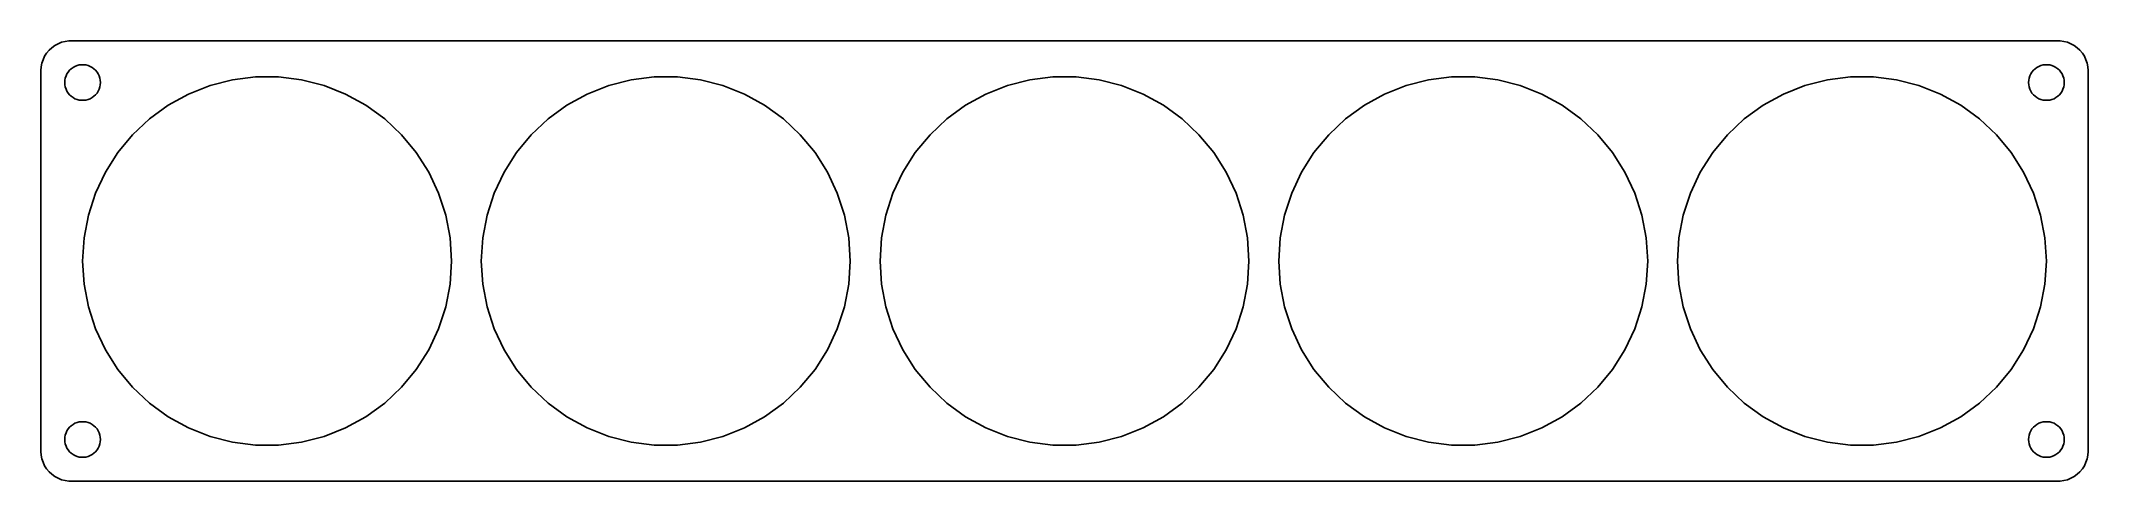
# Model space of a CAD drawing. Header units: metres. Extents: x -172 to 172, y -37 to 37.
import ezdxf

# ---------------------------------------------------------------- set-up
doc = ezdxf.new("R2010")
doc.units = ezdxf.units.M

msp = doc.modelspace()

# ---------------------------------------------------------------- linework, layer by layer
for p, q in [((-171.382, 34.4088), (-171.649, 33.8406)), ((-171.045, 34.9389), (-171.382, 34.4088)), ((-170.645, 35.4227), (-171.045, 34.9389)), ((-170.187, 35.8526), (-170.645, 35.4227)), ((-169.679, 36.2216), (-170.187, 35.8526)), ((-169.129, 36.5241), (-169.679, 36.2216)), ((-168.545, 36.7553), (-169.129, 36.5241)), ((-167.937, 36.9114), (-168.545, 36.7553)), ((-167.314, 36.9901), (-167.937, 36.9114)), ((167.314, 36.9901), (-167.314, 36.9901)), ((167.937, 36.9114), (167.314, 36.9901)), ((168.545, 36.7553), (167.937, 36.9114)), ((169.129, 36.5241), (168.545, 36.7553)), ((169.679, 36.2216), (169.129, 36.5241)), ((170.187, 35.8526), (169.679, 36.2216)), ((170.645, 35.4227), (170.187, 35.8526)), ((171.045, 34.9389), (170.645, 35.4227)), ((171.382, 34.4088), (171.045, 34.9389)), ((171.649, 33.8406), (171.382, 34.4088)), ((-171.961, 32.6267), (-172, 32)), ((-172, 32), (-172, -32)), ((-171.843, 33.2434), (-171.961, 32.6267)), ((-171.649, 33.8406), (-171.843, 33.2434)), ((-167.906, 30.7461), (-167.789, 31.1044)), ((-167.789, 31.1044), (-167.629, 31.4453)), ((-167.629, 31.4453), (-167.427, 31.7634)), ((-167.427, 31.7634), (-167.187, 32.0536)), ((-167.187, 32.0536), (-166.912, 32.3115)), ((-166.912, 32.3115), (-166.607, 32.533)), ((-166.607, 32.533), (-166.277, 32.7145)), ((-166.277, 32.7145), (-165.927, 32.8532)), ((-165.927, 32.8532), (-165.562, 32.9469)), ((-165.562, 32.9469), (-165.188, 32.9941)), ((-165.188, 32.9941), (-164.812, 32.9941)), ((-164.812, 32.9941), (-164.438, 32.9469)), ((-164.438, 32.9469), (-164.073, 32.8532)), ((-164.073, 32.8532), (-163.723, 32.7145)), ((-163.723, 32.7145), (-163.393, 32.533)), ((-163.393, 32.533), (-163.088, 32.3115)), ((-163.088, 32.3115), (-162.813, 32.0536)), ((-162.813, 32.0536), (-162.573, 31.7634)), ((-162.573, 31.7634), (-162.371, 31.4453)), ((-162.371, 31.4453), (-162.211, 31.1044)), ((-162.211, 31.1044), (-162.094, 30.7461)), ((162.094, 30.7461), (162.211, 31.1044)), ((162.211, 31.1044), (162.371, 31.4453)), ((162.371, 31.4453), (162.573, 31.7634)), ((162.573, 31.7634), (162.813, 32.0536)), ((162.813, 32.0536), (163.088, 32.3115)), ((163.088, 32.3115), (163.393, 32.533)), ((163.393, 32.533), (163.723, 32.7145)), ((163.723, 32.7145), (164.073, 32.8532)), ((164.073, 32.8532), (164.438, 32.9469)), ((164.438, 32.9469), (164.812, 32.9941)), ((164.812, 32.9941), (165.188, 32.9941)), ((165.188, 32.9941), (165.562, 32.9469)), ((165.562, 32.9469), (165.927, 32.8532)), ((165.927, 32.8532), (166.277, 32.7145)), ((166.277, 32.7145), (166.607, 32.533)), ((166.607, 32.533), (166.912, 32.3115)), ((166.912, 32.3115), (167.187, 32.0536)), ((167.187, 32.0536), (167.427, 31.7634)), ((167.427, 31.7634), (167.629, 31.4453)), ((167.629, 31.4453), (167.789, 31.1044)), ((167.789, 31.1044), (167.906, 30.7461)), ((171.843, 33.2434), (171.649, 33.8406)), ((171.961, 32.6267), (171.843, 33.2434)), ((172, 32), (171.961, 32.6267)), ((172, -32), (172, 32)), ((-168, 30), (-167.976, 30.376)), ((-167.976, 29.624), (-168, 30)), ((-167.976, 30.376), (-167.906, 30.7461)), ((-167.906, 29.2539), (-167.976, 29.624)), ((-167.789, 28.8956), (-167.906, 29.2539)), ((-167.629, 28.5547), (-167.789, 28.8956)), ((-167.427, 28.2366), (-167.629, 28.5547)), ((-167.187, 27.9464), (-167.427, 28.2366)), ((-166.912, 27.6884), (-167.187, 27.9464)), ((-166.607, 27.467), (-166.912, 27.6884)), ((-163.088, 27.6884), (-163.393, 27.467)), ((-162.813, 27.9464), (-163.088, 27.6884)), ((-162.573, 28.2366), (-162.813, 27.9464)), ((-162.371, 28.5547), (-162.573, 28.2366)), ((-162.211, 28.8956), (-162.371, 28.5547)), ((-162.094, 29.2539), (-162.211, 28.8956)), ((-162.094, 30.7461), (-162.024, 30.376)), ((-162.024, 29.624), (-162.094, 29.2539)), ((-162.024, 30.376), (-162, 30)), ((-162, 30), (-162.024, 29.624)), ((-150.611, 26.1742), (-147.199, 28.0496)), ((-147.199, 28.0496), (-143.58, 29.4827)), ((-143.58, 29.4827), (-139.809, 30.4509)), ((-139.809, 30.4509), (-135.947, 30.9388)), ((-135.947, 30.9388), (-132.053, 30.9388)), ((-132.053, 30.9388), (-128.191, 30.4509)), ((-128.191, 30.4509), (-124.42, 29.4827)), ((-124.42, 29.4827), (-120.801, 28.0496)), ((-120.801, 28.0496), (-117.389, 26.1742)), ((-83.6106, 26.1742), (-80.1992, 28.0496)), ((-80.1992, 28.0496), (-76.5795, 29.4827)), ((-76.5795, 29.4827), (-72.8088, 30.4509)), ((-72.8088, 30.4509), (-68.9465, 30.9388)), ((-68.9465, 30.9388), (-65.0535, 30.9388)), ((-65.0535, 30.9388), (-61.1912, 30.4509)), ((-61.1912, 30.4509), (-57.4205, 29.4827)), ((-57.4205, 29.4827), (-53.8008, 28.0496)), ((-53.8008, 28.0496), (-50.3894, 26.1742)), ((-16.6106, 26.1742), (-13.1992, 28.0496)), ((-13.1992, 28.0496), (-9.57951, 29.4827)), ((-9.57951, 29.4827), (-5.80881, 30.4509)), ((-5.80881, 30.4509), (-1.9465, 30.9388)), ((-1.9465, 30.9388), (1.9465, 30.9388)), ((1.9465, 30.9388), (5.80881, 30.4509)), ((5.80881, 30.4509), (9.57951, 29.4827)), ((9.57951, 29.4827), (13.1992, 28.0496)), ((13.1992, 28.0496), (16.6106, 26.1742)), ((50.3894, 26.1742), (53.8008, 28.0496)), ((53.8008, 28.0496), (57.4205, 29.4827)), ((57.4205, 29.4827), (61.1912, 30.4509)), ((61.1912, 30.4509), (65.0535, 30.9388)), ((65.0535, 30.9388), (68.9465, 30.9388)), ((68.9465, 30.9388), (72.8088, 30.4509)), ((72.8088, 30.4509), (76.5795, 29.4827)), ((76.5795, 29.4827), (80.1992, 28.0496)), ((80.1992, 28.0496), (83.6106, 26.1742)), ((117.389, 26.1742), (120.801, 28.0496)), ((120.801, 28.0496), (124.42, 29.4827)), ((124.42, 29.4827), (128.191, 30.4509)), ((128.191, 30.4509), (132.053, 30.9388)), ((132.053, 30.9388), (135.947, 30.9388)), ((135.947, 30.9388), (139.809, 30.4509)), ((139.809, 30.4509), (143.58, 29.4827)), ((143.58, 29.4827), (147.199, 28.0496)), ((147.199, 28.0496), (150.611, 26.1742)), ((162, 30), (162.024, 30.376)), ((162.024, 29.624), (162, 30)), ((162.024, 30.376), (162.094, 30.7461)), ((162.094, 29.2539), (162.024, 29.624)), ((162.211, 28.8956), (162.094, 29.2539)), ((162.371, 28.5547), (162.211, 28.8956)), ((162.573, 28.2366), (162.371, 28.5547)), ((162.813, 27.9464), (162.573, 28.2366)), ((163.088, 27.6884), (162.813, 27.9464)), ((163.393, 27.467), (163.088, 27.6884)), ((166.912, 27.6884), (166.607, 27.467)), ((167.187, 27.9464), (166.912, 27.6884)), ((167.427, 28.2366), (167.187, 27.9464)), ((167.629, 28.5547), (167.427, 28.2366)), ((167.789, 28.8956), (167.629, 28.5547)), ((167.906, 29.2539), (167.789, 28.8956)), ((167.906, 30.7461), (167.976, 30.376)), ((167.976, 29.624), (167.906, 29.2539)), ((167.976, 30.376), (168, 30)), ((168, 30), (167.976, 29.624)), ((-166.277, 27.2855), (-166.607, 27.467)), ((-165.927, 27.1468), (-166.277, 27.2855)), ((-165.562, 27.0531), (-165.927, 27.1468)), ((-165.188, 27.0059), (-165.562, 27.0531)), ((-164.812, 27.0059), (-165.188, 27.0059)), ((-164.438, 27.0531), (-164.812, 27.0059)), ((-164.073, 27.1468), (-164.438, 27.0531)), ((-163.723, 27.2855), (-164.073, 27.1468)), ((-163.393, 27.467), (-163.723, 27.2855)), ((-153.76, 23.8859), (-150.611, 26.1742)), ((-117.389, 26.1742), (-114.24, 23.8859)), ((-86.7601, 23.8859), (-83.6106, 26.1742)), ((-50.3894, 26.1742), (-47.2399, 23.8859)), ((-19.7601, 23.8859), (-16.6106, 26.1742)), ((16.6106, 26.1742), (19.7601, 23.8859)), ((47.2399, 23.8859), (50.3894, 26.1742)), ((83.6106, 26.1742), (86.7601, 23.8859)), ((114.24, 23.8859), (117.389, 26.1742)), ((150.611, 26.1742), (153.76, 23.8859)), ((163.723, 27.2855), (163.393, 27.467)), ((164.073, 27.1468), (163.723, 27.2855)), ((164.438, 27.0531), (164.073, 27.1468)), ((164.812, 27.0059), (164.438, 27.0531)), ((165.188, 27.0059), (164.812, 27.0059)), ((165.562, 27.0531), (165.188, 27.0059)), ((165.927, 27.1468), (165.562, 27.0531)), ((166.277, 27.2855), (165.927, 27.1468)), ((166.607, 27.467), (166.277, 27.2855)), ((-159.08, 18.2213), (-156.598, 21.2209)), ((-156.598, 21.2209), (-153.76, 23.8859)), ((-114.24, 23.8859), (-111.402, 21.2209)), ((-111.402, 21.2209), (-108.92, 18.2213)), ((-92.0795, 18.2213), (-89.598, 21.2209)), ((-89.598, 21.2209), (-86.7601, 23.8859)), ((-47.2399, 23.8859), (-44.402, 21.2209)), ((-44.402, 21.2209), (-41.9205, 18.2213)), ((-25.0795, 18.2213), (-22.598, 21.2209)), ((-22.598, 21.2209), (-19.7601, 23.8859)), ((19.7601, 23.8859), (22.598, 21.2209)), ((22.598, 21.2209), (25.0795, 18.2213)), ((41.9205, 18.2213), (44.402, 21.2209)), ((44.402, 21.2209), (47.2399, 23.8859)), ((86.7601, 23.8859), (89.598, 21.2209)), ((89.598, 21.2209), (92.0795, 18.2213)), ((108.92, 18.2213), (111.402, 21.2209)), ((111.402, 21.2209), (114.24, 23.8859)), ((153.76, 23.8859), (156.598, 21.2209)), ((156.598, 21.2209), (159.08, 18.2213)), ((-161.166, 14.9344), (-159.08, 18.2213)), ((-108.92, 18.2213), (-106.834, 14.9344)), ((-94.1655, 14.9344), (-92.0795, 18.2213)), ((-41.9205, 18.2213), (-39.8345, 14.9344)), ((-27.1655, 14.9344), (-25.0795, 18.2213)), ((25.0795, 18.2213), (27.1655, 14.9344)), ((39.8345, 14.9344), (41.9205, 18.2213)), ((92.0795, 18.2213), (94.1655, 14.9344)), ((106.834, 14.9344), (108.92, 18.2213)), ((159.08, 18.2213), (161.166, 14.9344)), ((-162.823, 11.4118), (-161.166, 14.9344)), ((-106.834, 14.9344), (-105.177, 11.4118)), ((-95.8231, 11.4118), (-94.1655, 14.9344)), ((-39.8345, 14.9344), (-38.1769, 11.4118)), ((-28.8231, 11.4118), (-27.1655, 14.9344)), ((27.1655, 14.9344), (28.8231, 11.4118)), ((38.1769, 11.4118), (39.8345, 14.9344)), ((94.1655, 14.9344), (95.8231, 11.4118)), ((105.177, 11.4118), (106.834, 14.9344)), ((161.166, 14.9344), (162.823, 11.4118)), ((-164.026, 7.70938), (-162.823, 11.4118)), ((-105.177, 11.4118), (-103.974, 7.70938)), ((-97.0261, 7.70938), (-95.8231, 11.4118)), ((-38.1769, 11.4118), (-36.9739, 7.70938)), ((-30.0261, 7.70938), (-28.8231, 11.4118)), ((28.8231, 11.4118), (30.0261, 7.70938)), ((36.9739, 7.70938), (38.1769, 11.4118)), ((95.8231, 11.4118), (97.0261, 7.70938)), ((103.974, 7.70938), (105.177, 11.4118)), ((162.823, 11.4118), (164.026, 7.70938)), ((-164.756, 3.88533), (-164.026, 7.70938)), ((-103.974, 7.70938), (-103.244, 3.88533)), ((-97.7556, 3.88533), (-97.0261, 7.70938)), ((-36.9739, 7.70938), (-36.2444, 3.88533)), ((-30.7556, 3.88533), (-30.0261, 7.70938)), ((30.0261, 7.70938), (30.7556, 3.88533)), ((36.2444, 3.88533), (36.9739, 7.70938)), ((97.0261, 7.70938), (97.7556, 3.88533)), ((103.244, 3.88533), (103.974, 7.70938)), ((164.026, 7.70938), (164.756, 3.88533)), ((-165, 0), (-164.756, 3.88533)), ((-103.244, 3.88533), (-103, 0)), ((-98, 0), (-97.7556, 3.88533)), ((-36.2444, 3.88533), (-36, 0)), ((-31, 0), (-30.7556, 3.88533)), ((30.7556, 3.88533), (31, 0)), ((36, 0), (36.2444, 3.88533)), ((97.7556, 3.88533), (98, 0)), ((103, 0), (103.244, 3.88533)), ((164.756, 3.88533), (165, 0)), ((-164.756, -3.88533), (-165, 0)), ((-103, 0), (-103.244, -3.88533)), ((-97.7556, -3.88533), (-98, 0)), ((-36, 0), (-36.2444, -3.88533)), ((-30.7556, -3.88533), (-31, 0)), ((31, 0), (30.7556, -3.88533)), ((36.2444, -3.88533), (36, 0)), ((98, 0), (97.7556, -3.88533)), ((103.244, -3.88533), (103, 0)), ((165, 0), (164.756, -3.88533)), ((-164.026, -7.70938), (-164.756, -3.88533)), ((-103.244, -3.88533), (-103.974, -7.70938)), ((-97.0261, -7.70938), (-97.7556, -3.88533)), ((-36.2444, -3.88533), (-36.9739, -7.70938)), ((-30.0261, -7.70938), (-30.7556, -3.88533)), ((30.7556, -3.88533), (30.0261, -7.70938)), ((36.9739, -7.70938), (36.2444, -3.88533)), ((97.7556, -3.88533), (97.0261, -7.70938)), ((103.974, -7.70938), (103.244, -3.88533)), ((164.756, -3.88533), (164.026, -7.70938)), ((-162.823, -11.4118), (-164.026, -7.70938)), ((-103.974, -7.70938), (-105.177, -11.4118)), ((-95.8231, -11.4118), (-97.0261, -7.70938)), ((-36.9739, -7.70938), (-38.1769, -11.4118)), ((-28.8231, -11.4118), (-30.0261, -7.70938)), ((30.0261, -7.70938), (28.8231, -11.4118)), ((38.1769, -11.4118), (36.9739, -7.70938)), ((97.0261, -7.70938), (95.8231, -11.4118)), ((105.177, -11.4118), (103.974, -7.70938)), ((164.026, -7.70938), (162.823, -11.4118)), ((-161.166, -14.9344), (-162.823, -11.4118)), ((-105.177, -11.4118), (-106.834, -14.9344)), ((-94.1655, -14.9344), (-95.8231, -11.4118)), ((-38.1769, -11.4118), (-39.8345, -14.9344)), ((-27.1655, -14.9344), (-28.8231, -11.4118)), ((28.8231, -11.4118), (27.1655, -14.9344)), ((39.8345, -14.9344), (38.1769, -11.4118)), ((95.8231, -11.4118), (94.1655, -14.9344)), ((106.834, -14.9344), (105.177, -11.4118)), ((162.823, -11.4118), (161.166, -14.9344)), ((-159.08, -18.2213), (-161.166, -14.9344)), ((-106.834, -14.9344), (-108.92, -18.2213)), ((-92.0795, -18.2213), (-94.1655, -14.9344)), ((-39.8345, -14.9344), (-41.9205, -18.2213)), ((-25.0795, -18.2213), (-27.1655, -14.9344)), ((27.1655, -14.9344), (25.0795, -18.2213)), ((41.9205, -18.2213), (39.8345, -14.9344)), ((94.1655, -14.9344), (92.0795, -18.2213)), ((108.92, -18.2213), (106.834, -14.9344)), ((161.166, -14.9344), (159.08, -18.2213)), ((-156.598, -21.2209), (-159.08, -18.2213)), ((-108.92, -18.2213), (-111.402, -21.2209)), ((-89.598, -21.2209), (-92.0795, -18.2213)), ((-41.9205, -18.2213), (-44.402, -21.2209)), ((-22.598, -21.2209), (-25.0795, -18.2213)), ((25.0795, -18.2213), (22.598, -21.2209)), ((44.402, -21.2209), (41.9205, -18.2213)), ((92.0795, -18.2213), (89.598, -21.2209)), ((111.402, -21.2209), (108.92, -18.2213)), ((159.08, -18.2213), (156.598, -21.2209)), ((-153.76, -23.8859), (-156.598, -21.2209)), ((-150.611, -26.1742), (-153.76, -23.8859)), ((-114.24, -23.8859), (-117.389, -26.1742)), ((-111.402, -21.2209), (-114.24, -23.8859)), ((-86.7601, -23.8859), (-89.598, -21.2209)), ((-83.6106, -26.1742), (-86.7601, -23.8859)), ((-47.2399, -23.8859), (-50.3894, -26.1742)), ((-44.402, -21.2209), (-47.2399, -23.8859)), ((-19.7601, -23.8859), (-22.598, -21.2209)), ((-16.6106, -26.1742), (-19.7601, -23.8859)), ((19.7601, -23.8859), (16.6106, -26.1742)), ((22.598, -21.2209), (19.7601, -23.8859)), ((47.2399, -23.8859), (44.402, -21.2209)), ((50.3894, -26.1742), (47.2399, -23.8859)), ((86.7601, -23.8859), (83.6106, -26.1742)), ((89.598, -21.2209), (86.7601, -23.8859)), ((114.24, -23.8859), (111.402, -21.2209)), ((117.389, -26.1742), (114.24, -23.8859)), ((153.76, -23.8859), (150.611, -26.1742)), ((156.598, -21.2209), (153.76, -23.8859)), ((-166.912, -27.6884), (-166.607, -27.467)), ((-166.607, -27.467), (-166.277, -27.2855)), ((-166.277, -27.2855), (-165.927, -27.1468)), ((-165.927, -27.1468), (-165.562, -27.0531)), ((-165.562, -27.0531), (-165.188, -27.0059)), ((-165.188, -27.0059), (-164.812, -27.0059)), ((-164.812, -27.0059), (-164.438, -27.0531)), ((-164.438, -27.0531), (-164.073, -27.1468)), ((-164.073, -27.1468), (-163.723, -27.2855)), ((-163.723, -27.2855), (-163.393, -27.467)), ((-163.393, -27.467), (-163.088, -27.6884)), ((-147.199, -28.0496), (-150.611, -26.1742)), ((-117.389, -26.1742), (-120.801, -28.0496)), ((-80.1992, -28.0496), (-83.6106, -26.1742)), ((-50.3894, -26.1742), (-53.8008, -28.0496)), ((-13.1992, -28.0496), (-16.6106, -26.1742)), ((16.6106, -26.1742), (13.1992, -28.0496)), ((53.8008, -28.0496), (50.3894, -26.1742)), ((83.6106, -26.1742), (80.1992, -28.0496)), ((120.801, -28.0496), (117.389, -26.1742)), ((150.611, -26.1742), (147.199, -28.0496)), ((163.088, -27.6884), (163.393, -27.467)), ((163.393, -27.467), (163.723, -27.2855)), ((163.723, -27.2855), (164.073, -27.1468)), ((164.073, -27.1468), (164.438, -27.0531)), ((164.438, -27.0531), (164.812, -27.0059)), ((164.812, -27.0059), (165.188, -27.0059)), ((165.188, -27.0059), (165.562, -27.0531)), ((165.562, -27.0531), (165.927, -27.1468)), ((165.927, -27.1468), (166.277, -27.2855)), ((166.277, -27.2855), (166.607, -27.467)), ((166.607, -27.467), (166.912, -27.6884)), ((-168, -30), (-167.976, -29.624)), ((-167.976, -30.376), (-168, -30)), ((-167.976, -29.624), (-167.906, -29.2539)), ((-167.906, -30.7461), (-167.976, -30.376)), ((-167.906, -29.2539), (-167.789, -28.8956)), ((-167.789, -31.1044), (-167.906, -30.7461)), ((-167.789, -28.8956), (-167.629, -28.5547)), ((-167.629, -28.5547), (-167.427, -28.2366)), ((-167.427, -28.2366), (-167.187, -27.9464)), ((-167.187, -27.9464), (-166.912, -27.6884)), ((-163.088, -27.6884), (-162.813, -27.9464)), ((-162.813, -27.9464), (-162.573, -28.2366)), ((-162.573, -28.2366), (-162.371, -28.5547)), ((-162.371, -28.5547), (-162.211, -28.8956)), ((-162.211, -28.8956), (-162.094, -29.2539)), ((-162.094, -30.7461), (-162.211, -31.1044)), ((-162.094, -29.2539), (-162.024, -29.624)), ((-162.024, -30.376), (-162.094, -30.7461)), ((-162.024, -29.624), (-162, -30)), ((-162, -30), (-162.024, -30.376)), ((-143.58, -29.4827), (-147.199, -28.0496)), ((-139.809, -30.4509), (-143.58, -29.4827)), ((-135.947, -30.9388), (-139.809, -30.4509)), ((-132.053, -30.9388), (-135.947, -30.9388)), ((-128.191, -30.4509), (-132.053, -30.9388)), ((-124.42, -29.4827), (-128.191, -30.4509)), ((-120.801, -28.0496), (-124.42, -29.4827)), ((-76.5795, -29.4827), (-80.1992, -28.0496)), ((-72.8088, -30.4509), (-76.5795, -29.4827)), ((-68.9465, -30.9388), (-72.8088, -30.4509)), ((-65.0535, -30.9388), (-68.9465, -30.9388)), ((-61.1912, -30.4509), (-65.0535, -30.9388)), ((-57.4205, -29.4827), (-61.1912, -30.4509)), ((-53.8008, -28.0496), (-57.4205, -29.4827)), ((-9.57951, -29.4827), (-13.1992, -28.0496)), ((-5.80881, -30.4509), (-9.57951, -29.4827)), ((-1.9465, -30.9388), (-5.80881, -30.4509)), ((1.9465, -30.9388), (-1.9465, -30.9388)), ((5.80881, -30.4509), (1.9465, -30.9388)), ((9.57951, -29.4827), (5.80881, -30.4509)), ((13.1992, -28.0496), (9.57951, -29.4827)), ((57.4205, -29.4827), (53.8008, -28.0496)), ((61.1912, -30.4509), (57.4205, -29.4827)), ((65.0535, -30.9388), (61.1912, -30.4509)), ((68.9465, -30.9388), (65.0535, -30.9388)), ((72.8088, -30.4509), (68.9465, -30.9388)), ((76.5795, -29.4827), (72.8088, -30.4509)), ((80.1992, -28.0496), (76.5795, -29.4827)), ((124.42, -29.4827), (120.801, -28.0496)), ((128.191, -30.4509), (124.42, -29.4827)), ((132.053, -30.9388), (128.191, -30.4509)), ((135.947, -30.9388), (132.053, -30.9388)), ((139.809, -30.4509), (135.947, -30.9388)), ((143.58, -29.4827), (139.809, -30.4509)), ((147.199, -28.0496), (143.58, -29.4827)), ((162, -30), (162.024, -29.624)), ((162.024, -30.376), (162, -30)), ((162.024, -29.624), (162.094, -29.2539)), ((162.094, -30.7461), (162.024, -30.376)), ((162.094, -29.2539), (162.211, -28.8956)), ((162.211, -31.1044), (162.094, -30.7461)), ((162.211, -28.8956), (162.371, -28.5547)), ((162.371, -28.5547), (162.573, -28.2366)), ((162.573, -28.2366), (162.813, -27.9464)), ((162.813, -27.9464), (163.088, -27.6884)), ((166.912, -27.6884), (167.187, -27.9464)), ((167.187, -27.9464), (167.427, -28.2366)), ((167.427, -28.2366), (167.629, -28.5547)), ((167.629, -28.5547), (167.789, -28.8956)), ((167.789, -28.8956), (167.906, -29.2539)), ((167.906, -30.7461), (167.789, -31.1044)), ((167.906, -29.2539), (167.976, -29.624)), ((167.976, -30.376), (167.906, -30.7461)), ((167.976, -29.624), (168, -30)), ((168, -30), (167.976, -30.376)), ((-172, -32), (-171.961, -32.6267)), ((-171.961, -32.6267), (-171.843, -33.2434)), ((-171.843, -33.2434), (-171.649, -33.8406)), ((-171.649, -33.8406), (-171.382, -34.4088)), ((-167.629, -31.4453), (-167.789, -31.1044)), ((-167.427, -31.7634), (-167.629, -31.4453)), ((-167.187, -32.0536), (-167.427, -31.7634)), ((-166.912, -32.3115), (-167.187, -32.0536)), ((-166.607, -32.533), (-166.912, -32.3115)), ((-166.277, -32.7145), (-166.607, -32.533)), ((-165.927, -32.8532), (-166.277, -32.7145)), ((-165.562, -32.9469), (-165.927, -32.8532)), ((-165.188, -32.9941), (-165.562, -32.9469)), ((-164.812, -32.9941), (-165.188, -32.9941)), ((-164.438, -32.9469), (-164.812, -32.9941)), ((-164.073, -32.8532), (-164.438, -32.9469)), ((-163.723, -32.7145), (-164.073, -32.8532)), ((-163.393, -32.533), (-163.723, -32.7145)), ((-163.088, -32.3115), (-163.393, -32.533)), ((-162.813, -32.0536), (-163.088, -32.3115)), ((-162.573, -31.7634), (-162.813, -32.0536)), ((-162.371, -31.4453), (-162.573, -31.7634)), ((-162.211, -31.1044), (-162.371, -31.4453)), ((162.371, -31.4453), (162.211, -31.1044)), ((162.573, -31.7634), (162.371, -31.4453)), ((162.813, -32.0536), (162.573, -31.7634)), ((163.088, -32.3115), (162.813, -32.0536)), ((163.393, -32.533), (163.088, -32.3115)), ((163.723, -32.7145), (163.393, -32.533)), ((164.073, -32.8532), (163.723, -32.7145)), ((164.438, -32.9469), (164.073, -32.8532)), ((164.812, -32.9941), (164.438, -32.9469)), ((165.188, -32.9941), (164.812, -32.9941)), ((165.562, -32.9469), (165.188, -32.9941)), ((165.927, -32.8532), (165.562, -32.9469)), ((166.277, -32.7145), (165.927, -32.8532)), ((166.607, -32.533), (166.277, -32.7145)), ((166.912, -32.3115), (166.607, -32.533)), ((167.187, -32.0536), (166.912, -32.3115)), ((167.427, -31.7634), (167.187, -32.0536)), ((167.629, -31.4453), (167.427, -31.7634)), ((167.789, -31.1044), (167.629, -31.4453)), ((171.382, -34.4088), (171.649, -33.8406)), ((171.649, -33.8406), (171.843, -33.2434)), ((171.843, -33.2434), (171.961, -32.6267)), ((171.961, -32.6267), (172, -32)), ((-171.382, -34.4088), (-171.045, -34.9389)), ((-171.045, -34.9389), (-170.645, -35.4227)), ((-170.645, -35.4227), (-170.187, -35.8526)), ((-170.187, -35.8526), (-169.679, -36.2216)), ((-169.679, -36.2216), (-169.129, -36.5241)), ((-169.129, -36.5241), (-168.545, -36.7553)), ((-168.545, -36.7553), (-167.937, -36.9114)), ((-167.937, -36.9114), (-167.314, -36.9901)), ((-167.314, -36.9901), (167.314, -36.9901)), ((167.314, -36.9901), (167.937, -36.9114)), ((167.937, -36.9114), (168.545, -36.7553)), ((168.545, -36.7553), (169.129, -36.5241)), ((169.129, -36.5241), (169.679, -36.2216)), ((169.679, -36.2216), (170.187, -35.8526)), ((170.187, -35.8526), (170.645, -35.4227)), ((170.645, -35.4227), (171.045, -34.9389)), ((171.045, -34.9389), (171.382, -34.4088))]:
    msp.add_line(p, q)

doc.saveas('drawing.dxf')
